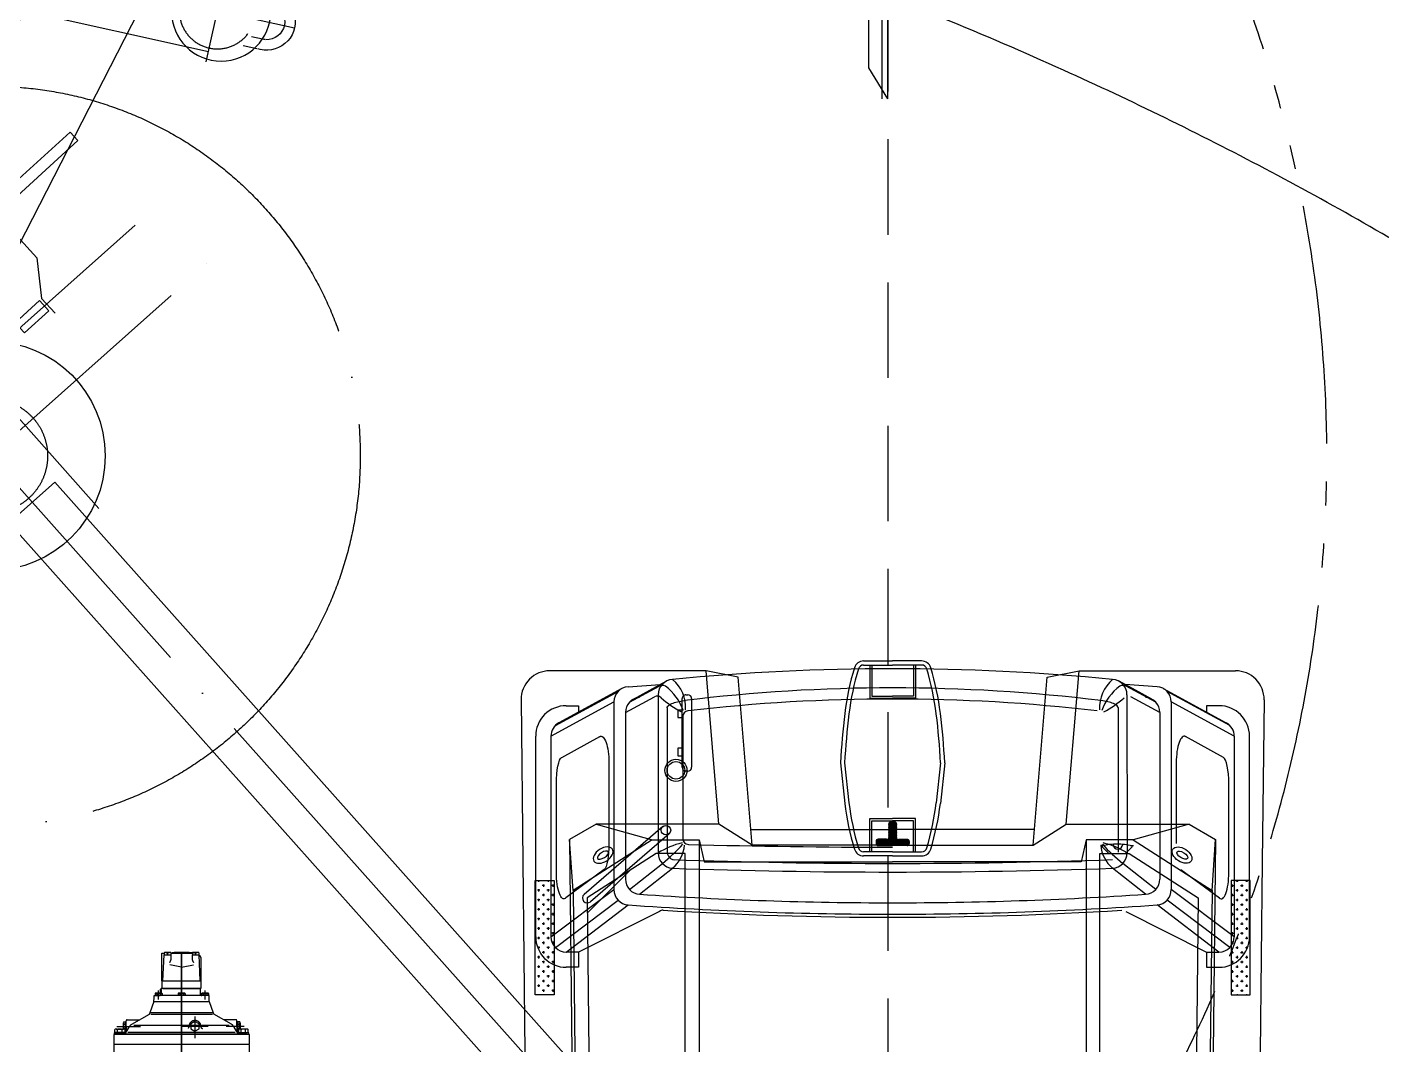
# Model space of a CAD drawing. Extents: x 1551 to 113148, y -1700 to 77018.
# Drawn here: x 36580 to 40129, y 45259 to 47925 of the extents above; entities that cross this region are included whole.
import ezdxf

# ---------------------------------------------------------------- set-up
doc = ezdxf.new("R2010")
doc.units = 0
doc.header["$LTSCALE"] = 500
doc.header["$MEASUREMENT"] = 0
for name, pattern in [('CENTER', [3, 2.5, -0.25, 0, -0.25]), ('CENTRUML2', [23, 15, -3, 2, -3]), ('DASHED', [0.75, 0.5, -0.25]), ('PHANTOM', [2.1, 1.25, -0.2, 0.125, -0.2, 0.125, -0.2])]:
    doc.linetypes.add(name, pattern=pattern)
doc.layers.get('0').update_dxf_attribs({"linetype": 'CONTINUOUS'})
for name, color, linetype in [('M1CO1', 1, 'CONTINUOUS'), ('S0CO1', 7, 'CONTINUOUS'), ('S0CO3', 7, 'CONTINUOUS'), ('S0DA1', 7, 'DASHED'), ('SAFECO1', 1, 'CONTINUOUS')]:
    doc.layers.add(name, color=color, linetype=linetype)
doc.styles.add('ROMANS', font='romans', dxfattribs={"height": 100})
doc.dimstyles.get("Standard").update_dxf_attribs({"dimtxt": 2, "dimasz": 2.5, "dimexe": 1, "dimexo": 1, "dimgap": 1, "dimtad": 1, "dimdsep": 46, "dimtxsty": 'ROMANS', "dimcen": 0, "dimclrd": 1, "dimclre": 1, "dimclrt": 2, "dimadec": 0, "dimazin": 0, "dimtfac": 1, "dimtmove": 2, "dimatfit": 3, "dimfxl": 1, "dimtvp": 100, "dimtolj": 1, "dimarcsym": 0})

# ---------------------------------------------------------------- blocks, each defined once
blk = doc.blocks.new('DOT')
at = {"layer": 'SAFECO1', "color": 0, "linetype": 'ByBlock'}
blk.add_line((-0.5, 0), (-1, 0), dxfattribs=at)
at = {"layer": 'SAFECO1', "color": 0, "linetype": 'ByBlock', "const_width": 0.5}
blk.add_lwpolyline([(-0.25, 0, 1), (0.25, 0, 1)], format="xyb", close=True, dxfattribs=at)
blk = doc.blocks.new('PULLER')
at = {"linetype": 'CENTER'}
for p, q in [((-231, -32), (513.2, 498.4)), ((265, 489.5), (423.5, 267.3)), ((-142, 199.2), (16.3, -22.9))]:
    blk.add_line(p, q, dxfattribs=at)
for p, q in [((400.7, 510.2), (370.6, 488.8)), ((408.1, 515.5), (402.6, 511.6)), ((-126.2, 177), (280.9, 467.3)), ((424.1, 493.1), (399.7, 475.7)), ((479.7, 416), (454.8, 398.3)), ((495.2, 393.3), (490.1, 389.7)), ((487, 387.6), (457.7, 367.6)), ((0, 0), (407.1, 290.3)), ((-213, 73), (-208.9, 76)), ((-207.1, 77.3), (-175.7, 99.7)), ((-197.1, 50.6), (-174.4, 66.8)), ((-142.3, -27), (-119.4, -10.7)), ((-119.1, -44.1), (-90.1, -22.6)), ((-125.9, -49.2), (-121.3, -45.8))]:
    blk.add_line(p, q)
for centre in [(352.6, 383.9), (-70.8, 82)]:
    blk.add_circle(centre, 130)
at = {"linetype": 'DASHED'}
for centre in [(344.5, 378.1), (-62.6, 87.8)]:
    blk.add_circle(centre, 100, dxfattribs=at)
for centre, radius, start, end in [((452.1, 454.7), 75.1, 305.0564, 125.9299), ((452.1, 454.7), 47.5, 314.0111, 115.7903), ((452.1, 454.7), 47.5, 118.0106, 126.1828), ((452.1, 454.7), 47.5, 303.0465, 311.8609), ((-169.9, 11.6), 75.1, 125.0564, 305.9299), ((-169.9, 11.6), 47.5, 135.8031, 297.0475), ((-169.9, 11.6), 47.5, 124.8035, 132.5428), ((-169.9, 11.6), 47.5, 299.111, 307.9398)]:
    blk.add_arc(centre, radius, start, end)
blk = doc.blocks.new('MOB-BÅT')
for p, q in [((-2252.5, 973.2), (-1828.3, 968.5)), ((-1828.3, 968.5), (-1328.3, 963)), ((-1631.8, 935), (-2156.8, 935)), ((-1479.3, 936.5), (-1779.3, 936.5)), ((-1779.3, 936.5), (-1779.3, 886.5)), ((-1779.3, 927.3), (-1775.2, 927.3)), ((-1778.4, 924.2), (-1778.4, 930.5)), ((-1756.5, 927.3), (-1750.2, 927.3)), ((-1753.4, 924.2), (-1753.4, 930.5)), ((-1731.5, 927.3), (-1725.2, 927.3)), ((-1728.4, 924.2), (-1728.4, 930.5)), ((-1706.5, 927.3), (-1700.2, 927.3)), ((-1703.4, 924.2), (-1703.4, 930.5)), ((-1681.5, 927.3), (-1675.2, 927.3)), ((-1678.4, 924.2), (-1678.4, 930.5)), ((-1656.5, 927.3), (-1650.2, 927.3)), ((-1653.4, 924.2), (-1653.4, 930.5)), ((-1631.5, 927.3), (-1625.2, 927.3)), ((-1628.4, 924.2), (-1628.4, 930.5)), ((-1606.5, 927.3), (-1600.2, 927.3)), ((-1603.4, 924.2), (-1603.4, 930.5)), ((-1581.5, 927.3), (-1575.2, 927.3)), ((-1578.4, 924.2), (-1578.4, 930.5)), ((-1556.5, 927.3), (-1550.2, 927.3)), ((-1553.4, 924.2), (-1553.4, 930.5)), ((-1531.5, 927.3), (-1525.2, 927.3)), ((-1528.4, 924.2), (-1528.4, 930.5)), ((-1506.5, 927.3), (-1500.2, 927.3)), ((-1503.4, 924.2), (-1503.4, 930.5)), ((-1481.5, 927.3), (-1479.3, 927.3)), ((-1479.3, 886.5), (-1479.3, 936.5)), ((-2328.3, 488.5), (-2328.3, 898.2)), ((-2156.8, 895), (-2246.7, 730)), ((-2156.8, 895), (-1631.8, 895)), ((-1779.3, 902.3), (-1775.2, 902.3)), ((-1778.4, 899.2), (-1778.4, 905.5)), ((-1769, 914.8), (-1762.7, 914.8)), ((-1769, 889.8), (-1762.7, 889.8)), ((-1765.9, 911.7), (-1765.9, 918)), ((-1765.9, 886.7), (-1765.9, 893)), ((-1756.5, 902.3), (-1750.2, 902.3)), ((-1631.8, 895), (-1755.1, 730)), ((-1753.4, 899.2), (-1753.4, 905.5)), ((-1744, 914.8), (-1737.7, 914.8)), ((-1744, 889.8), (-1737.7, 889.8)), ((-1740.9, 911.7), (-1740.9, 918)), ((-1740.9, 886.7), (-1740.9, 893)), ((-1731.5, 902.3), (-1725.2, 902.3)), ((-1728.4, 899.2), (-1728.4, 905.5)), ((-1719, 914.8), (-1712.7, 914.8)), ((-1719, 889.8), (-1712.7, 889.8)), ((-1715.9, 911.7), (-1715.9, 918)), ((-1715.9, 886.7), (-1715.9, 893)), ((-1706.5, 902.3), (-1700.2, 902.3)), ((-1703.4, 899.2), (-1703.4, 905.5)), ((-1694, 914.8), (-1687.7, 914.8)), ((-1694, 889.8), (-1687.7, 889.8)), ((-1690.9, 911.7), (-1690.9, 918)), ((-1690.9, 886.7), (-1690.9, 893)), ((-1681.5, 902.3), (-1675.2, 902.3)), ((-1678.4, 899.2), (-1678.4, 905.5)), ((-1669, 914.8), (-1662.7, 914.8)), ((-1669, 889.8), (-1662.7, 889.8)), ((-1665.9, 911.7), (-1665.9, 918)), ((-1665.9, 886.7), (-1665.9, 893)), ((-1656.5, 902.3), (-1650.2, 902.3)), ((-1653.4, 899.2), (-1653.4, 905.5)), ((-1644, 914.8), (-1637.7, 914.8)), ((-1644, 889.8), (-1637.7, 889.8)), ((-1640.9, 911.7), (-1640.9, 918)), ((-1640.9, 886.7), (-1640.9, 893)), ((-1631.5, 902.3), (-1625.2, 902.3)), ((-1628.4, 899.2), (-1628.4, 905.5)), ((-1619, 914.8), (-1612.7, 914.8)), ((-1619, 889.8), (-1612.7, 889.8)), ((-1615.9, 911.7), (-1615.9, 918)), ((-1615.9, 886.7), (-1615.9, 893)), ((-1606.5, 902.3), (-1600.2, 902.3)), ((-1603.4, 899.2), (-1603.4, 905.5)), ((-1594, 914.8), (-1587.7, 914.8)), ((-1594, 889.8), (-1587.7, 889.8)), ((-1590.9, 911.7), (-1590.9, 918)), ((-1590.9, 886.7), (-1590.9, 893)), ((-1581.5, 902.3), (-1575.2, 902.3)), ((-1578.4, 899.2), (-1578.4, 905.5)), ((-1569, 914.8), (-1562.7, 914.8)), ((-1569, 889.8), (-1562.7, 889.8)), ((-1565.9, 911.7), (-1565.9, 918)), ((-1565.9, 886.7), (-1565.9, 893)), ((-1556.5, 902.3), (-1550.2, 902.3)), ((-1553.4, 899.2), (-1553.4, 905.5)), ((-1544, 914.8), (-1537.7, 914.8)), ((-1544, 889.8), (-1537.7, 889.8)), ((-1540.9, 911.7), (-1540.9, 918)), ((-1540.9, 886.7), (-1540.9, 893)), ((-1531.5, 902.3), (-1525.2, 902.3)), ((-1528.4, 899.2), (-1528.4, 905.5)), ((-1519, 914.8), (-1512.7, 914.8)), ((-1519, 889.8), (-1512.7, 889.8)), ((-1515.9, 911.7), (-1515.9, 918)), ((-1515.9, 886.7), (-1515.9, 893)), ((-1506.5, 902.3), (-1500.2, 902.3)), ((-1503.4, 899.2), (-1503.4, 905.5)), ((-1494, 914.8), (-1487.7, 914.8)), ((-1494, 889.8), (-1487.7, 889.8)), ((-1490.9, 911.7), (-1490.9, 918)), ((-1490.9, 886.7), (-1490.9, 893)), ((-1481.5, 902.3), (-1479.3, 902.3)), ((-2281.8, 709.1), (-2192, 874.1)), ((-2185.1, 883.3), (-2274, 719.3)), ((-2236.8, 855), (-2236.8, 822.7)), ((-2101.5, 866.9), (-2156, 766.9)), ((-1799.6, 880.7), (-2032.6, 880.7)), ((-1807.9, 755.3), (-1733.3, 855.9)), ((-1779.3, 886.5), (-1479.3, 886.5)), ((-1603.5, 883.3), (-1727.8, 719.3)), ((-1591.8, 855), (-1715.2, 692.8)), ((-1591.8, 822.7), (-1591.8, 855)), ((-1551.8, 822.7), (-1551.8, 855)), ((-2236.8, 822.7), (-2220, 822.7)), ((-1926.2, 776.6), (-1886.2, 846.2)), ((-1886.2, 846.2), (-1329.2, 840)), ((-1753.3, 836.7), (-1886.2, 846.2)), ((-1885.7, 630), (-1753.3, 836.7)), ((-1753.3, 836.7), (-1329.3, 832)), ((-1698.1, 610.6), (-1591.8, 822.7)), ((-1591.8, 822.7), (-1551.8, 822.7)), ((-1849.7, 619.5), (-1733.7, 800.5)), ((-1849.7, 619.5), (-1733.7, 800.5)), ((-1733.7, 800.5), (-1329.5, 796)), ((-1926.2, 776.6), (-1885.7, 630)), ((-1926.2, 455), (-1926.2, 776.6)), ((-2246.7, 730), (-1755.1, 730)), ((-2087.5, 743), (-1875.7, 743)), ((-2253.9, 679.1), (-2300.7, 593.1)), ((-2286.6, 692.8), (-2292.2, 608.9)), ((-2246.1, 689.2), (-2288.3, 611.8)), ((-2218.8, 700), (-2260.2, 624)), ((-2218.8, 700), (-1782.9, 700)), ((-1755.6, 689.2), (-1823.7, 603.2)), ((-1743, 662.7), (-1811.2, 576.4)), ((-2265.6, 614), (-1851.2, 614.1)), ((-1885.7, 630), (-1885.7, 507)), ((-1870.5, 623.1), (-1870.5, 630.9)), ((-1850.4, 610.8), (-1866.9, 627.3)), ((-1849.7, 543), (-1849.7, 619.5)), ((-2232.4, 590.5), (-1853.6, 590.6)), ((-1870.5, 553.2), (-1870.5, 545.4)), ((-1850.4, 565.5), (-1866.9, 549)), ((-1327.9, 543), (-1849.7, 543)), ((-1885.7, 507), (-1328.3, 507)), ((-1885.7, 507), (-1828.3, 494)), ((-1926.2, 455), (-2328.3, 488.5)), ((-2311.5, 404.6), (-2328.3, 488.5)), ((-1828.3, 494), (-1828.3, 0)), ((-1871.8, 368), (-1926.2, 455)), ((-1871.8, 368), (-2311.5, 404.6)), ((-1912.5, 371.4), (-1912.5, 0)), ((-1871.8, 0), (-1871.8, 368)), ((-2087.6, 136.5), (-1980.9, 125.2)), ((-2087.1, 125.7), (-1982.2, 114.4)), ((-1982.2, 114.4), (-1982.2, 114.4)), ((-1980.9, 125.2), (-1980.9, 125.2)), ((-2354.1, 76), (-2354.1, 0)), ((-2343.3, 76), (-2343.3, 0)), ((-1854.3, 0), (-1854.3, 76)), ((-1843.4, 0), (-1843.4, 76)), ((-2343.3, 59.7), (-2256.4, 59.7)), ((-2343.3, 54.3), (-2261.8, 54.3)), ((-2261.8, 54.3), (-2261.8, 0)), ((-2256.4, 59.7), (-2256.4, 0)), ((-1854.3, 59.7), (-1941.2, 59.7)), ((-1941.2, 59.7), (-1941.2, 0)), ((-1854.3, 54.3), (-1935.7, 54.3)), ((-1935.7, 54.3), (-1935.7, 0)), ((-1886.9, 16.3), (-1886.9, 38)), ((-1886.9, 37.2), (-1870.6, 20.9)), ((-1886.8, 39.1), (-1870.6, 22.9)), ((-1886.3, 40.5), (-1870.6, 24.8)), ((-1885.5, 41.6), (-1870.6, 26.7)), ((-1884.5, 42.5), (-1870.6, 28.6)), ((-1883.2, 43.2), (-1870.6, 30.5)), ((-1881.5, 43.4), (-1870.6, 32.5)), ((-1881.4, 43.4), (-1876, 43.4)), ((-1879.6, 43.4), (-1870.6, 34.4)), ((-1877.7, 43.4), (-1870.6, 36.3)), ((-1875.8, 43.4), (-1870.6, 38.2)), ((-1872.9, 42.5), (-1871.5, 41.1)), ((-1870.6, 38), (-1870.6, 0)), ((-2354.1, -76), (-2354.1, 0)), ((-2343.3, -76), (-2343.3, 0)), ((-2261.8, -54.3), (-2261.8, 0)), ((-2256.4, -59.7), (-2256.4, 0)), ((-1941.2, -59.7), (-1941.2, 0)), ((-1935.7, 5.4), (-1930.3, 0)), ((-1935.7, 3.5), (-1932.2, 0)), ((-1935.7, 1.6), (-1934.1, 0)), ((-1935.7, -1.6), (-1934.1, 0)), ((-1935.7, -3.5), (-1932.2, 0)), ((-1935.7, -5.4), (-1930.3, 0)), ((-1935.7, -54.3), (-1935.7, 0)), ((-1934.7, 6.4), (-1928.3, 0)), ((-1934.7, -6.4), (-1928.3, 0)), ((-1933.8, 7.4), (-1926.4, 0)), ((-1933.8, -7.4), (-1926.4, 0)), ((-1932.8, 8.3), (-1924.5, 0)), ((-1932.8, -8.3), (-1924.5, 0)), ((-1931.9, 9.3), (-1922.6, 0)), ((-1931.9, -9.3), (-1922.6, 0)), ((-1930.9, 10.2), (-1920.7, 0)), ((-1930.9, -10.2), (-1920.7, 0)), ((-1929.6, 10.9), (-1918.7, 0)), ((-1929.6, -10.9), (-1918.7, 0)), ((-1927.7, 10.9), (-1916.8, 0)), ((-1927.7, -10.9), (-1916.8, 0)), ((-1925.8, 10.9), (-1914.9, 0)), ((-1925.8, -10.9), (-1914.9, 0)), ((-1923.8, 10.9), (-1913, 0)), ((-1923.8, -10.9), (-1913, 0)), ((-1921.9, 10.9), (-1911.1, 0)), ((-1921.9, -10.9), (-1911.1, 0)), ((-1920, 10.9), (-1909.1, 0)), ((-1920, -10.9), (-1909.1, 0)), ((-1918.1, 10.9), (-1907.2, 0)), ((-1918.1, -10.9), (-1907.2, 0)), ((-1916.2, 10.9), (-1905.3, 0)), ((-1916.2, -10.9), (-1905.3, 0)), ((-1914.2, 10.9), (-1903.4, 0)), ((-1914.2, -10.9), (-1903.4, 0)), ((-1912.5, -371.4), (-1912.5, 0)), ((-1912.3, 10.9), (-1901.5, 0)), ((-1912.3, -10.9), (-1901.5, 0)), ((-1910.4, 10.9), (-1899.5, 0)), ((-1910.4, -10.9), (-1899.5, 0)), ((-1908.5, 10.9), (-1897.6, 0)), ((-1908.5, -10.9), (-1897.6, 0)), ((-1906.6, 10.9), (-1895.7, 0)), ((-1906.6, -10.9), (-1895.7, 0)), ((-1904.6, 10.9), (-1893.8, 0)), ((-1904.6, -10.9), (-1893.8, 0)), ((-1902.7, 10.9), (-1891.9, 0)), ((-1902.7, -10.9), (-1891.9, 0)), ((-1900.8, 10.9), (-1889.9, 0)), ((-1900.8, -10.9), (-1889.9, 0)), ((-1898.9, 10.9), (-1888, 0)), ((-1898.9, -10.9), (-1888, 0)), ((-1897, 10.9), (-1886.1, 0)), ((-1897, -10.9), (-1886.1, 0)), ((-1895, 10.9), (-1884.2, 0)), ((-1895, -10.9), (-1884.2, 0)), ((-1893.1, 10.9), (-1882.3, 0)), ((-1893.1, -10.9), (-1882.3, 0)), ((-1891.3, 11), (-1880.3, 0)), ((-1891.3, -11), (-1880.3, 0)), ((-1889.9, 11.4), (-1878.4, 0)), ((-1889.9, -11.4), (-1878.4, 0)), ((-1888.7, 12.2), (-1876.5, 0)), ((-1888.7, -12.2), (-1876.5, 0)), ((-1887.8, 13.2), (-1874.6, 0)), ((-1887.8, -13.2), (-1874.6, 0)), ((-1887.2, 14.5), (-1872.7, 0)), ((-1887.2, -14.5), (-1872.7, 0)), ((-1886.9, 35.3), (-1870.6, 19)), ((-1886.9, 33.4), (-1870.6, 17.1)), ((-1886.9, 31.5), (-1870.6, 15.2)), ((-1886.9, 29.6), (-1870.6, 13.3)), ((-1886.9, 27.6), (-1870.6, 11.3)), ((-1886.9, 25.7), (-1870.6, 9.4)), ((-1886.9, 23.8), (-1870.6, 7.5)), ((-1886.9, 21.9), (-1870.6, 5.6)), ((-1886.9, 20), (-1870.6, 3.7)), ((-1886.9, 18), (-1870.6, 1.7)), ((-1886.9, 16.1), (-1870.7, 0)), ((-1886.9, -16.1), (-1870.7, 0)), ((-1871.8, 0), (-1871.8, -368)), ((-1870.6, -38), (-1870.6, 0)), ((-1854.3, 0), (-1854.3, -76)), ((-1843.4, 0), (-1843.4, -76)), ((-1828.3, -494), (-1828.3, 0)), ((-1886.9, -18), (-1870.6, -1.7)), ((-1886.9, -20), (-1870.6, -3.7)), ((-1886.9, -21.9), (-1870.6, -5.6)), ((-1886.9, -23.8), (-1870.6, -7.5)), ((-1886.9, -25.7), (-1870.6, -9.4)), ((-1886.9, -27.6), (-1870.6, -11.3)), ((-1886.9, -29.6), (-1870.6, -13.3)), ((-1886.9, -31.5), (-1870.6, -15.2)), ((-1886.9, -16.3), (-1886.9, -38)), ((-1886.9, -33.4), (-1870.6, -17.1)), ((-1886.9, -35.3), (-1870.6, -19)), ((-1886.9, -37.2), (-1870.6, -20.9)), ((-1886.8, -39.1), (-1870.6, -22.9)), ((-1886.3, -40.5), (-1870.6, -24.8)), ((-1885.5, -41.6), (-1870.6, -26.7)), ((-1884.5, -42.5), (-1870.6, -28.6)), ((-1883.2, -43.2), (-1870.6, -30.5)), ((-1881.5, -43.4), (-1870.6, -32.5)), ((-1879.6, -43.4), (-1870.6, -34.4)), ((-2343.3, -54.3), (-2261.8, -54.3)), ((-2343.3, -59.7), (-2256.4, -59.7)), ((-1854.3, -59.7), (-1941.2, -59.7)), ((-1854.3, -54.3), (-1935.7, -54.3)), ((-1881.4, -43.4), (-1876, -43.4)), ((-1877.7, -43.4), (-1870.6, -36.3)), ((-1875.8, -43.4), (-1870.6, -38.2)), ((-1872.9, -42.5), (-1871.5, -41.1)), ((-2087.6, -136.5), (-1980.9, -125.2)), ((-2087.1, -125.7), (-1982.2, -114.4)), ((-1982.2, -114.4), (-1982.2, -114.4)), ((-1980.9, -125.2), (-1980.9, -125.2)), ((-1871.8, -368), (-2311.5, -404.6)), ((-1871.8, -368), (-1926.2, -455)), ((-2311.5, -404.6), (-2328.3, -488.5)), ((-1926.2, -455), (-2328.3, -488.5)), ((-1926.2, -455), (-1926.2, -776.6)), ((-2328.3, -488.5), (-2328.3, -898.2)), ((-1885.7, -507), (-1828.3, -494)), ((-2255.5, -526.4), (-2075.5, -526.4)), ((-1885.7, -507), (-1328.3, -507)), ((-1885.7, -630), (-1885.7, -507)), ((-2265.5, -541.4), (-2265.5, -536.4)), ((-2075.5, -551.4), (-2255.5, -551.4)), ((-2225.5, -551.4), (-2225.5, -562.2)), ((-2225.5, -562.2), (-2205.5, -562.2)), ((-2208.6, -549.5), (-1888.5, -549.5)), ((-2205.5, -562.2), (-2205.5, -551.4)), ((-2125.5, -551.4), (-2125.5, -562.2)), ((-2125.5, -562.2), (-2105.5, -562.2)), ((-2105.5, -562.2), (-2105.5, -551.4)), ((-2065.5, -536.4), (-2065.5, -541.4)), ((-1327.9, -543), (-1849.7, -543)), ((-1849.7, -543), (-1849.7, -619.5)), ((-2253.9, -679.1), (-2300.7, -593.1)), ((-2232.4, -590.5), (-1853.6, -590.6)), ((-1920.3, -602), (-1742.6, -808.1)), ((-1901.4, -585.6), (-1723.6, -791.7)), ((-1755.6, -689.2), (-1823.7, -603.2)), ((-1743, -662.7), (-1811.2, -576.4)), ((-2286.6, -692.8), (-2292.2, -608.9)), ((-2246.1, -689.2), (-2288.3, -611.8)), ((-2265.6, -614), (-1851.2, -614.1)), ((-2218.8, -700), (-2260.2, -624)), ((-1926.2, -776.6), (-1885.7, -630)), ((-1885.7, -630), (-1753.3, -836.7)), ((-1849.7, -619.5), (-1733.7, -800.5)), ((-1698.1, -610.6), (-1591.8, -822.7)), ((-2281.8, -709.1), (-2192, -874.1)), ((-2218.8, -700), (-1782.9, -700)), ((-1693.9, -800), (-1805.5, -688.5)), ((-1591.8, -855), (-1715.2, -692.8)), ((-2185.1, -883.3), (-2274, -719.3)), ((-2246.7, -730), (-1755.1, -730)), ((-2156.8, -895), (-2246.7, -730)), ((-2087.5, -743), (-1875.7, -743)), ((-1631.8, -895), (-1755.1, -730)), ((-1603.5, -883.3), (-1727.8, -719.3)), ((-2101.5, -866.9), (-2156, -766.9)), ((-1926.2, -776.6), (-1886.2, -846.2)), ((-1807.9, -755.3), (-1733.3, -855.9)), ((-1733.7, -800.5), (-1329.5, -796)), ((-2236.8, -855), (-2236.8, -822.7)), ((-2236.8, -822.7), (-2220, -822.7)), ((-1753.3, -836.7), (-1886.2, -846.2)), ((-1886.2, -846.2), (-1329.2, -840)), ((-1753.3, -836.7), (-1329.3, -832)), ((-1591.8, -822.7), (-1551.8, -822.7)), ((-1591.8, -822.7), (-1591.8, -855)), ((-1551.8, -822.7), (-1551.8, -855)), ((-1799.6, -880.7), (-2032.6, -880.7)), ((-1779.3, -936.5), (-1779.3, -886.5)), ((-1779.3, -886.5), (-1479.3, -886.5)), ((-1765.9, -886.7), (-1765.9, -893)), ((-1740.9, -886.7), (-1740.9, -893)), ((-1715.9, -886.7), (-1715.9, -893)), ((-1690.9, -886.7), (-1690.9, -893)), ((-1665.9, -886.7), (-1665.9, -893)), ((-1640.9, -886.7), (-1640.9, -893)), ((-1615.9, -886.7), (-1615.9, -893)), ((-1590.9, -886.7), (-1590.9, -893)), ((-1565.9, -886.7), (-1565.9, -893)), ((-1540.9, -886.7), (-1540.9, -893)), ((-1515.9, -886.7), (-1515.9, -893)), ((-1490.9, -886.7), (-1490.9, -893)), ((-1479.3, -886.5), (-1479.3, -936.5)), ((-2156.8, -895), (-1631.8, -895)), ((-1779.3, -902.3), (-1775.2, -902.3)), ((-1778.4, -899.2), (-1778.4, -905.5)), ((-1769, -889.8), (-1762.7, -889.8)), ((-1769, -914.8), (-1762.7, -914.8)), ((-1765.9, -911.7), (-1765.9, -918)), ((-1756.5, -902.3), (-1750.2, -902.3)), ((-1753.4, -899.2), (-1753.4, -905.5)), ((-1744, -889.8), (-1737.7, -889.8)), ((-1744, -914.8), (-1737.7, -914.8)), ((-1740.9, -911.7), (-1740.9, -918)), ((-1731.5, -902.3), (-1725.2, -902.3)), ((-1728.4, -899.2), (-1728.4, -905.5)), ((-1719, -889.8), (-1712.7, -889.8)), ((-1719, -914.8), (-1712.7, -914.8)), ((-1715.9, -911.7), (-1715.9, -918)), ((-1706.5, -902.3), (-1700.2, -902.3)), ((-1703.4, -899.2), (-1703.4, -905.5)), ((-1694, -889.8), (-1687.7, -889.8)), ((-1694, -914.8), (-1687.7, -914.8)), ((-1690.9, -911.7), (-1690.9, -918)), ((-1681.5, -902.3), (-1675.2, -902.3)), ((-1678.4, -899.2), (-1678.4, -905.5)), ((-1669, -889.8), (-1662.7, -889.8)), ((-1669, -914.8), (-1662.7, -914.8)), ((-1665.9, -911.7), (-1665.9, -918)), ((-1656.5, -902.3), (-1650.2, -902.3)), ((-1653.4, -899.2), (-1653.4, -905.5)), ((-1644, -889.8), (-1637.7, -889.8)), ((-1644, -914.8), (-1637.7, -914.8)), ((-1640.9, -911.7), (-1640.9, -918)), ((-1631.5, -902.3), (-1625.2, -902.3)), ((-1628.4, -899.2), (-1628.4, -905.5)), ((-1619, -889.8), (-1612.7, -889.8)), ((-1619, -914.8), (-1612.7, -914.8)), ((-1615.9, -911.7), (-1615.9, -918)), ((-1606.5, -902.3), (-1600.2, -902.3)), ((-1603.4, -899.2), (-1603.4, -905.5)), ((-1594, -889.8), (-1587.7, -889.8)), ((-1594, -914.8), (-1587.7, -914.8)), ((-1590.9, -911.7), (-1590.9, -918)), ((-1581.5, -902.3), (-1575.2, -902.3)), ((-1578.4, -899.2), (-1578.4, -905.5)), ((-1569, -889.8), (-1562.7, -889.8)), ((-1569, -914.8), (-1562.7, -914.8)), ((-1565.9, -911.7), (-1565.9, -918)), ((-1556.5, -902.3), (-1550.2, -902.3)), ((-1553.4, -899.2), (-1553.4, -905.5)), ((-1544, -889.8), (-1537.7, -889.8)), ((-1544, -914.8), (-1537.7, -914.8)), ((-1540.9, -911.7), (-1540.9, -918)), ((-1531.5, -902.3), (-1525.2, -902.3)), ((-1528.4, -899.2), (-1528.4, -905.5)), ((-1519, -889.8), (-1512.7, -889.8)), ((-1519, -914.8), (-1512.7, -914.8)), ((-1515.9, -911.7), (-1515.9, -918)), ((-1506.5, -902.3), (-1500.2, -902.3)), ((-1503.4, -899.2), (-1503.4, -905.5)), ((-1494, -889.8), (-1487.7, -889.8)), ((-1494, -914.8), (-1487.7, -914.8)), ((-1490.9, -911.7), (-1490.9, -918)), ((-1481.5, -902.3), (-1479.3, -902.3)), ((-1631.8, -935), (-2156.8, -935)), ((-1779.3, -927.3), (-1775.2, -927.3)), ((-1479.3, -936.5), (-1779.3, -936.5)), ((-1778.4, -924.2), (-1778.4, -930.5)), ((-1756.5, -927.3), (-1750.2, -927.3)), ((-1753.4, -924.2), (-1753.4, -930.5)), ((-1731.5, -927.3), (-1725.2, -927.3)), ((-1728.4, -924.2), (-1728.4, -930.5)), ((-1706.5, -927.3), (-1700.2, -927.3)), ((-1703.4, -924.2), (-1703.4, -930.5)), ((-1681.5, -927.3), (-1675.2, -927.3)), ((-1678.4, -924.2), (-1678.4, -930.5)), ((-1656.5, -927.3), (-1650.2, -927.3)), ((-1653.4, -924.2), (-1653.4, -930.5)), ((-1631.5, -927.3), (-1625.2, -927.3)), ((-1628.4, -924.2), (-1628.4, -930.5)), ((-1606.5, -927.3), (-1600.2, -927.3)), ((-1603.4, -924.2), (-1603.4, -930.5)), ((-1581.5, -927.3), (-1575.2, -927.3)), ((-1578.4, -924.2), (-1578.4, -930.5)), ((-1556.5, -927.3), (-1550.2, -927.3)), ((-1553.4, -924.2), (-1553.4, -930.5)), ((-1531.5, -927.3), (-1525.2, -927.3)), ((-1528.4, -924.2), (-1528.4, -930.5)), ((-1506.5, -927.3), (-1500.2, -927.3)), ((-1503.4, -924.2), (-1503.4, -930.5)), ((-1481.5, -927.3), (-1479.3, -927.3)), ((-2252.5, -973.2), (-1828.3, -968.5)), ((-1828.3, -968.5), (-1328.3, -963))]:
    blk.add_line(p, q)
for centre, radius in [((-2067.5, -567.6), 29), ((-2067.5, -567.6), 23), ((-1910.9, -593.8), 12.5)]:
    blk.add_circle(centre, radius)
for centre, radius, start, end in [((-2253.3, 898.2), 75, 89.3739, 180), ((-2156.8, 855), 80, 90, 180), ((-1631.8, 855), 80, 0, 90), ((-2156.8, 855), 40, 90, 151.4291), ((-1631.8, 855), 40, 0, 90), ((-2246.7, 690), 40, 90, 175.965), ((-1755.1, 690), 40, 4.035, 90), ((-2218.8, 660), 40, 90, 176.1407), ((-1782.9, 660), 40, 3.8593, 90), ((-11536.8, 0), 9846, 0.00001, 4.03497), ((-11566.7, 0), 9846, 0.00001, 3.85927), ((-2265.6, 574), 40, 90, 176.6437), ((-2268.9, 603.4), 21.1, 156.4866, 203.4702), ((-2461.7, 423.5), 273.9, 28.2381, 41.8923), ((-1666.3, 498.5), 218, 147.9774, 165.9025), ((-1851.2, 574.1), 40, 3.3563, 90), ((3584.7, 0), 5918.3, 174.4114, 179.99999), ((-2232.1, 638), 95.9, 220.0011, 273.5551), ((-2177.9, 678.5), 138.4, 217.1293, 250.5623), ((-2225.4, 928.5), 516.9, 312.8452, 320.9993), ((-1873.8, 590.2), 12.5, 269.4673, 89.4673), ((-1878.4, 632.5), 87.5, 274.3441, 320.1464), ((-18340.6, 0), 16516.9, 0, 1.99999), ((-18318.1, 0), 16516.9, 0, 1.99999), ((-11529.7, 0), 9846.9, 0.00001, 3.49735), ((2194.3, 0), 4477.8, 172.9962, 180), ((2410.5, 0), 4664.8, 173.3992, 180), ((-2126.7, -598.3), 729.1, 97.0861, 106.7052), ((-2126.7, -598.3), 718.2, 97.0861, 106.7052), ((-1995.4, -1654.6), 1793.5, 92.9476, 97.0861), ((-1995.4, -1654.6), 1782.6, 92.9476, 97.0861), ((-2070.8, -598.3), 718.2, 73.2948, 82.9139), ((-2070.8, -598.3), 729.1, 73.2948, 82.9139), ((-2329.1, 76), 25, 106.7052, 180), ((-2329.1, 76), 14.2, 106.7052, 180), ((-1868.4, 76), 14.2, 0, 73.2948), ((-1868.4, 76), 25, 0, 73.2948), ((-1881.4, 38), 5.43, 90, 180), ((-1876, 38), 5.43, 0, 90), ((2194.3, 0), 4477.8, 180, 187.0038), ((2410.5, 0), 4664.8, 180, 186.6008), ((-18340.6, 0), 16516.9, 358.00001, 360), ((-18318.1, 0), 16516.9, 358.00001, 360), ((-11566.7, 0), 9846, 356.14073, 359.99999), ((-11536.8, 0), 9846, 355.96503, 359.99999), ((-11529.7, 0), 9846.9, 356.50265, 359.99999), ((3584.7, 0), 5918.3, 180.00001, 185.5886), ((-21560.4, 0), 19694.1, 358.44359, 360), ((-1881.4, -38), 5.43, 180, 270), ((-1876, -38), 5.43, 270, 0), ((-2329.1, -76), 25, 180, 253.2948), ((-2329.1, -76), 14.2, 180, 253.2948), ((-2126.7, 598.3), 729.1, 253.2948, 262.9139), ((-2126.7, 598.3), 718.2, 253.2948, 262.9139), ((-2070.8, 598.3), 718.2, 277.0861, 286.7052), ((-2070.8, 598.3), 729.1, 277.0861, 286.7052), ((-1868.4, -76), 14.2, 286.7052, 0), ((-1868.4, -76), 25, 286.7052, 0), ((-1995.4, 1654.6), 1793.5, 262.9139, 267.0524), ((-1995.4, 1654.6), 1782.6, 262.9139, 267.0524), ((-2255.5, -536.4), 10, 90, 180), ((-2075.5, -536.4), 10, 0, 90), ((-2232.1, -638), 95.9, 86.4449, 139.9989), ((-2177.9, -678.5), 138.4, 109.4377, 142.8707), ((-2255.5, -541.4), 10, 180, 270), ((-2461.7, -423.5), 273.9, 318.1077, 331.7619), ((-2208.6, -534.5), 15, 186.6008, 270), ((-2075.5, -541.4), 10, 270, 0), ((-1888.5, -534.5), 15, 270, 358.4436), ((-1666.3, -498.5), 218, 194.0975, 212.0226), ((-2225.4, -928.5), 516.9, 39.0007, 47.1548), ((-1878.4, -632.5), 87.5, 39.8536, 85.6559), ((-2265.6, -574), 40, 183.3563, 270), ((-2268.9, -603.4), 21.1, 156.5298, 203.5134), ((-1853.6, -570.6), 20, 269.9959, 0), ((-1851.2, -574.1), 40, 270, 356.6437), ((-1686.2, -601.6), 15, 176.642, 217.2638), ((-2247, -616.8), 15, 136.1284, 208.5709), ((-2218.8, -660), 40, 183.8593, 270), ((-1782.9, -660), 40, 270, 356.1407), ((-2246.7, -690), 40, 184.035, 270), ((-1755.1, -690), 40, 270, 355.965), ((-1733.1, -799.9), 12.5, 220.7741, 40.7741), ((-2156.8, -855), 80, 180, 270), ((-2156.8, -855), 40, 208.5709, 270), ((-1631.8, -855), 80, 270, 0), ((-1631.8, -855), 40, 270, 0), ((-2253.3, -898.2), 75, 180, 270.6261)]:
    blk.add_arc(centre, radius, start, end)
for centre, major_axis, ratio, start_param, end_param in [((-2032.6, 865.1), (-69.3, 0), 0.225878, 4.712389, 6.166098), ((-1799.6, 861), (68.7, 0), 0.2867, 6.020164, 7.853982), ((-2087.5, 763.9), (-69.3, 0), 0.301228, 6.104463, 7.853982), ((-1743.3, 593.1), (-92.4, 92.4), 1, 0.525893, 0.823231), ((-1868.1, 626.2), (1.13, 1.13), 1, 0, 2.096689), ((-2235.9, 545.9), (4.7, 44.7), 0.314307, 6.25923, 7.883727), ((-1743.3, 583.2), (-92.4, 92.4), 1, 0.747565, 1.044903), ((-1868.1, 550.1), (1.13, 1.13), 1, 2.6157, 4.712389)]:
    blk.add_ellipse(centre, major_axis=major_axis, ratio=ratio, start_param=start_param, end_param=end_param)
for centre, major_axis, ratio in [((-1845.5, 758.2), (15.6, 24.1), 0.610855), ((-1845.5, 758.9), (-8.8, -13.9), 0.452043)]:
    blk.add_ellipse(centre, major_axis=major_axis, ratio=ratio)
at = {"extrusion": (0, 0, -1)}
for centre, major_axis, ratio, start_param, end_param in [((-2235.9, -545.9), (4.7, -44.7), 0.314307, 6.25923, 7.883727), ((-2087.5, -763.9), (-69.3, 0), 0.301228, 6.104463, 7.853982), ((-1875.7, -757.7), (68.7, 0), 0.214043, 4.712389, 6.132665), ((-2032.6, -865.1), (-69.3, 0), 0.225878, 4.712389, 6.166098), ((-1799.6, -861), (68.7, 0), 0.2867, 6.020164, 7.853982)]:
    blk.add_ellipse(centre, major_axis=major_axis, ratio=ratio, start_param=start_param, end_param=end_param, dxfattribs=at)
for centre, major_axis, ratio in [((-1845.5, -758.2), (15.6, -24.1), 0.610855), ((-1845.5, -758.9), (-8.8, 13.9), 0.452043)]:
    blk.add_ellipse(centre, major_axis=major_axis, ratio=ratio, dxfattribs=at)
blk = doc.blocks.new('frtnyyttt')
at = {"linetype": 'CENTRUML2'}
for p, q in [((-3976.9, 1286.7), (-3976.9, 1358.9)), ((-3976.9, 1358.9), (-3970.2, 1358.9)), ((-3973.7, 1286.7), (-3970.7, 1354.2)), ((-3970.7, 1354.2), (-3952.7, 1354.2)), ((-3970.2, 1359.9), (-3970.2, 1354.2)), ((-3965.9, 1360.6), (-3957.4, 1360.6)), ((-3961.7, 1354.2), (-3961.7, 1360.6)), ((-3961.7, 1359.9), (-3961.7, 1354.2)), ((-3953.2, 1359.9), (-3953.2, 1354.2)), ((-3953.2, 1358.9), (-3896.6, 1358.9)), ((-3952.7, 1354.2), (-3952.7, 1344.2)), ((-3949.9, 1360.9), (-3892.9, 1360.9)), ((-3949.9, 1360.9), (-3949.9, 1360.9)), ((-3944.5, 1361.2), (-3904.7, 1361.2)), ((-3924.9, 1361.2), (-3924.9, 1191.9)), ((-3897.1, 1354.2), (-3879.1, 1354.2)), ((-3897.1, 1354.2), (-3897.1, 1344.2)), ((-3896.6, 1359.9), (-3896.6, 1354.2)), ((-3892.9, 1360.9), (-3892.9, 1360.6)), ((-3892.4, 1360.6), (-3883.9, 1360.6)), ((-3888.1, 1354.2), (-3888.1, 1360.6)), ((-3888.1, 1359.9), (-3888.1, 1354.2)), ((-3879.6, 1359.9), (-3879.6, 1354.2)), ((-3876.1, 1286.7), (-3879.1, 1354.2)), ((-3924.9, 1322.2), (-3956, 1328.7)), ((-3924.9, 1322.2), (-3893.8, 1328.7)), ((-3873.9, 1286.7), (-3873.9, 1345.6)), ((-3976.9, 1286.7), (-3873.9, 1286.7)), ((-3975.9, 1286.4), (-3873.9, 1286.4)), ((-3975.9, 1267.6), (-3975.9, 1286.4)), ((-3968.9, 1286.4), (-3968.9, 1286.7)), ((-3968.9, 1286.4), (-3880.9, 1286.4)), ((-3880.9, 1286.4), (-3880.9, 1286.7)), ((-3873.9, 1267.6), (-3873.9, 1286.4)), ((-3997, 1242), (-3996.8, 1248)), ((-3996.8, 1248), (-3980.9, 1248)), ((-3994.3, 1253.7), (-3993.1, 1254.4)), ((-3994.3, 1253.7), (-3994.3, 1248.6)), ((-3992.4, 1248.6), (-3994.3, 1248.6)), ((-3993.1, 1254.4), (-3977.1, 1254.4)), ((-3992.4, 1248.6), (-3992.4, 1248)), ((-3977.7, 1248.6), (-3992.4, 1248.6)), ((-3977.7, 1248), (-3992.4, 1248)), ((-3989.7, 1253.7), (-3989.7, 1248.6)), ((-3985.1, 1237.3), (-3985.1, 1261.4)), ((-3980.3, 1264.5), (-3980.9, 1263.6)), ((-3980.9, 1263.6), (-3980.9, 1254.4)), ((-3980.4, 1253.7), (-3980.4, 1248.6)), ((-3979, 1264.5), (-3980.3, 1264.5)), ((-3979.4, 1255), (-3979.9, 1255)), ((-3979, 1264.5), (-3978.4, 1263.6)), ((-3978.5, 1263.8), (-3978.4, 1266)), ((-3973.9, 1266.6), (-3978.4, 1266.6)), ((-3978.4, 1266), (-3978.4, 1266.6)), ((-3978.4, 1263.6), (-3978.4, 1254.4)), ((-3852.9, 1248), (-3978.4, 1248)), ((-3975.8, 1248.6), (-3977.7, 1248.6)), ((-3977.7, 1248.6), (-3977.7, 1248)), ((-3975.8, 1253.7), (-3977.1, 1254.4)), ((-3975.9, 1267.6), (-3873.9, 1267.6)), ((-3975.8, 1253.7), (-3975.8, 1248.6)), ((-3973.9, 1266.6), (-3875.5, 1266.6)), ((-3971.4, 1266.6), (-3971.4, 1267.6)), ((-3971.4, 1267.1), (-3878.4, 1267.1)), ((-3934.1, 1253.7), (-3932.9, 1254.4)), ((-3934.1, 1253.7), (-3934.1, 1248.6)), ((-3932.2, 1248.6), (-3934.1, 1248.6)), ((-3932.9, 1254.4), (-3916.9, 1254.4)), ((-3932.2, 1248.6), (-3932.2, 1248)), ((-3917.6, 1248.6), (-3932.2, 1248.6)), ((-3917.6, 1248), (-3932.2, 1248)), ((-3929.5, 1253.7), (-3929.5, 1248.6)), ((-3924.9, 1237.3), (-3924.9, 1261.4)), ((-3920.3, 1253.7), (-3920.3, 1248.6)), ((-3915.6, 1248.6), (-3917.6, 1248.6)), ((-3917.6, 1248.6), (-3917.6, 1248)), ((-3915.6, 1253.7), (-3916.9, 1254.4)), ((-3915.6, 1253.7), (-3915.6, 1248.6)), ((-3878.4, 1266.6), (-3878.4, 1267.6)), ((-3875, 1250.9), (-3875.5, 1266.6)), ((-3872.6, 1253.7), (-3871.4, 1254.4)), ((-3872.6, 1253.7), (-3872.6, 1248.6)), ((-3870.7, 1248.6), (-3872.6, 1248.6)), ((-3871.4, 1254.4), (-3855.4, 1254.4)), ((-3870.7, 1248.6), (-3870.7, 1248)), ((-3856.1, 1248.6), (-3870.7, 1248.6)), ((-3856.1, 1248), (-3870.7, 1248)), ((-3868, 1253.7), (-3868, 1248.6)), ((-3863.4, 1237.3), (-3863.4, 1261.4)), ((-3858.8, 1253.7), (-3858.8, 1248.6)), ((-3854.2, 1248.6), (-3856.1, 1248.6)), ((-3856.1, 1248.6), (-3856.1, 1248)), ((-3854.2, 1253.7), (-3855.4, 1254.4)), ((-3854.2, 1253.7), (-3854.2, 1248.6)), ((-3852.4, 1232), (-3852.9, 1248)), ((-3997.4, 1232), (-4007.9, 1203)), ((-3997.4, 1232), (-3997, 1242)), ((-3997.4, 1232), (-3974.9, 1232)), ((-3974.9, 1232), (-3852.4, 1232)), ((-3925.1, 1136.2), (-3924.8, 1223)), ((-3852.4, 1232), (-3841.9, 1203)), ((-4076.9, 1160), (-4076.9, 1176.4)), ((-4075.7, 1179.5), (-4071.4, 1179.5)), ((-4075.7, 1173.3), (-4071.4, 1173.3)), ((-4071.4, 1154.5), (-4071.4, 1179.5)), ((-4071.4, 1178), (-4069.9, 1178)), ((-4069.9, 1167), (-4069.9, 1182)), ((-4067.4, 1184.5), (-4034.7, 1184.5)), ((-4055.2, 1172.7), (-4009.1, 1199.3)), ((-3841.9, 1203), (-4007.9, 1203)), ((-4007.9, 1203), (-4007.9, 1201.5)), ((-4005.6, 1198.8), (-3844.2, 1198.8)), ((-3889.9, 1179.8), (-3900.9, 1173.4)), ((-3900.9, 1173.4), (-3900.9, 1160.7)), ((-3889.9, 1192.9), (-3889.9, 1136.6)), ((-3878.8, 1173.4), (-3889.9, 1179.8)), ((-3878.8, 1160.7), (-3878.8, 1173.4)), ((-3841.9, 1203), (-3841.9, 1201.5)), ((-3794.5, 1172.7), (-3840.6, 1199.3)), ((-3782.4, 1184.5), (-3815, 1184.5)), ((-3779.9, 1167), (-3779.9, 1182)), ((-3778.9, 1179.5), (-3779.9, 1179.5)), ((-3778.9, 1154.6), (-3778.9, 1179.5)), ((-3777.4, 1178.1), (-3778.9, 1178.1)), ((-3777.4, 1179.6), (-3777.4, 1154.6)), ((-3777.4, 1179.6), (-3773, 1179.6)), ((-3777.4, 1173.3), (-3773, 1173.3)), ((-3771.9, 1176.4), (-3771.9, 1160)), ((-4100.9, 1147), (-4102.5, 1145.7)), ((-4102.5, 1145.7), (-4102.5, 1120.8)), ((-4100.9, 1147), (-4100.9, 1150)), ((-4100.9, 1150), (-4072.9, 1150)), ((-4100.9, 1147), (-3784.1, 1147)), ((-4072.9, 1147), (-4100.9, 1147)), ((-4099.7, 1151), (-4099.7, 1159.1)), ((-4092.8, 1151), (-4099.7, 1151)), ((-4097, 1150), (-4097, 1151)), ((-4076.8, 1150), (-4097, 1150)), ((-4096.3, 1160), (-4077.5, 1160)), ((-4094.8, 1167), (-4032.2, 1167)), ((-4092.8, 1151), (-4092.8, 1159.1)), ((-4081, 1151), (-4092.8, 1151)), ((-4081, 1151), (-4081, 1159.1)), ((-4074, 1151), (-4081, 1151)), ((-4076.8, 1151), (-4076.8, 1150)), ((-4071.4, 1160.8), (-4075.7, 1160.8)), ((-4074.9, 1150), (-4074.9, 1147)), ((-4073.1, 1150), (-4074.9, 1150)), ((-3774.9, 1147), (-4074.9, 1147)), ((-4074, 1159.1), (-4074, 1151)), ((-4071.4, 1154.5), (-4074, 1154.5)), ((-4072.9, 1150), (-4072.9, 1147)), ((-4071.4, 1156), (-4069.9, 1156)), ((-4070.5, 1151.6), (-4062.6, 1165.4)), ((-4069.9, 1167), (-4069.9, 1153.4)), ((-3784.6, 1151.2), (-4065.5, 1151.2)), ((-4050.1, 1170.2), (-3800.1, 1170.2)), ((-3855.7, 1167), (-3924.9, 1167)), ((-3900.9, 1160.7), (-3889.9, 1154.3)), ((-3889.9, 1154.3), (-3878.8, 1160.7)), ((-3761.1, 1167), (-3808.3, 1167)), ((-3779.2, 1151.6), (-3787.2, 1165.4)), ((-3784.1, 1147), (-3749.1, 1147)), ((-3779.9, 1167), (-3779.9, 1153.3)), ((-3778.9, 1154.6), (-3779.9, 1154.6)), ((-3777.4, 1156.1), (-3778.9, 1156.1)), ((-3773, 1160.8), (-3777.4, 1160.8)), ((-3776, 1154.6), (-3777.4, 1154.6)), ((-3777.1, 1150), (-3777.1, 1147)), ((-3749.1, 1150), (-3777.1, 1150)), ((-3777.1, 1147), (-3749.1, 1147)), ((-3776.6, 1150), (-3774.9, 1150)), ((-3776, 1159.1), (-3776, 1151)), ((-3776, 1151), (-3769, 1151)), ((-3774.9, 1150), (-3774.9, 1147)), ((-3773.2, 1151), (-3773.2, 1150)), ((-3773.2, 1150), (-3753, 1150)), ((-3753.7, 1160), (-3772.5, 1160)), ((-3769, 1151), (-3769, 1159.1)), ((-3769, 1151), (-3757.2, 1151)), ((-3757.2, 1151), (-3757.2, 1159.1)), ((-3757.2, 1151), (-3750.3, 1151)), ((-3753, 1150), (-3753, 1151)), ((-3750.3, 1151), (-3750.3, 1159.1)), ((-3749.1, 1147), (-3749.1, 1150)), ((-3749.1, 1147), (-3747.5, 1145.7)), ((-3747.5, 1145.7), (-3747.5, 1120.8)), ((-4102.5, 1120.8), (-4101.6, 1119.6)), ((-4101.6, 1119.6), (-4102.5, 1118.7)), ((-4101.6, 1119.6), (-4102.5, 1118.7)), ((-4102.5, 1118.7), (-4102.5, 1097.4)), ((-3748.4, 1119.6), (-4101.6, 1119.6)), ((-3747.5, 1120.8), (-3748.4, 1119.6)), ((-3748.4, 1119.6), (-3747.5, 1118.7)), ((-3747.5, 1118.7), (-3747.5, 1097.4))]:
    blk.add_line(p, q, dxfattribs=at)
at = {"linetype": 'CENTER'}
for p, q in [((-3925, 988), (-3925, 1356.2)), ((-3925, 1243.4), (-3925, 964.2))]:
    blk.add_line(p, q, dxfattribs=at)
at = {"linetype": 'CENTRUML2'}
for centre, radius, start, end in [((-3970, 1359.9), 0.198, 111.6845, 180), ((-3968, 1355.1), 5.41, 99.353, 111.6845), ((-3966.8, 1347.4), 13.2, 93.9029, 99.353), ((-3965.9, 1334.9), 25.8, 90, 93.9029), ((-3965.9, 1334.9), 25.8, 86.0971, 90), ((-3965, 1347.4), 13.2, 80.647, 86.0971), ((-3963.8, 1355.1), 5.41, 68.3155, 80.647), ((-3961.8, 1359.9), 0.198, 0, 68.3155), ((-3961.5, 1359.9), 0.198, 111.6845, 180), ((-3959.5, 1355.1), 5.41, 99.353, 111.6845), ((-3958.3, 1347.4), 13.2, 93.9029, 99.353), ((-3957.4, 1334.9), 25.8, 90, 93.9029), ((-3957.4, 1334.9), 25.8, 86.0971, 90), ((-3956.5, 1347.4), 13.2, 80.647, 86.0971), ((-3955.3, 1355.1), 5.41, 68.3155, 80.647), ((-3953.3, 1359.9), 0.198, 0, 68.3155), ((-3951.9, 1360.9), 2, 270, 0), ((-3897.9, 1360.9), 2, 180, 270), ((-3896.4, 1359.9), 0.198, 111.6845, 180), ((-3894.5, 1355.1), 5.41, 99.353, 111.6845), ((-3893.2, 1347.4), 13.2, 93.9029, 99.353), ((-3892.4, 1334.9), 25.8, 90, 93.9029), ((-3892.4, 1334.9), 25.8, 86.0971, 90), ((-3891.5, 1347.4), 13.2, 80.647, 86.0971), ((-3890.2, 1355.1), 5.41, 68.3155, 80.647), ((-3888.3, 1359.9), 0.198, 0, 68.3155), ((-3887.9, 1359.9), 0.198, 111.6845, 180), ((-3886, 1355.1), 5.41, 99.353, 111.6845), ((-3884.7, 1347.4), 13.2, 93.9029, 99.353), ((-3883.9, 1334.9), 25.8, 90, 93.9029), ((-3883.9, 1334.9), 25.8, 86.0971, 90), ((-3883, 1347.4), 13.2, 80.647, 86.0971), ((-3881.7, 1355.1), 5.41, 68.3155, 80.647), ((-3879.8, 1359.9), 0.198, 0, 68.3155), ((-3881.9, 1345.6), 8, 0, 69.3514), ((-3964.7, 1343.2), 12.1, 314.7022, 4.911), ((-3885, 1343.2), 12.1, 175.089, 225.2978), ((-3992, 1250.4), 4.08, 55.5531, 115.5531), ((-3985.1, 1239.2), 15.3, 72.3875, 107.6125), ((-3973.4, 1257.8), 7.51, 180, 188.589), ((-3976.6, 1257.3), 4.23, 188.589, 200.034), ((-3978.6, 1256.6), 2.08, 200.034, 221.3582), ((-3978.1, 1250.4), 4.08, 64.4469, 124.4469), ((-3979.9, 1255.5), 0.419, 221.3582, 270), ((-3979.4, 1255.5), 0.419, 270, 318.6418), ((-3980.6, 1256.6), 2.08, 318.6418, 339.966), ((-3982.7, 1257.3), 4.23, 339.966, 351.411), ((-3985.9, 1257.8), 7.51, 351.411, 0), ((-3931.8, 1250.4), 4.08, 55.5531, 115.5531), ((-3924.9, 1239.2), 15.3, 72.3875, 107.6125), ((-3918, 1250.4), 4.08, 64.4469, 124.4469), ((-3872, 1251), 3, 181.9065, 270), ((-3870.3, 1250.4), 4.08, 55.5531, 115.5531), ((-3863.4, 1239.2), 15.3, 72.3875, 107.6125), ((-3856.5, 1250.4), 4.08, 64.4469, 124.4469), ((-4072, 1176.4), 4.84, 139.8337, 220.1663), ((-4058.1, 1167), 18.8, 160.5287, 199.4713), ((-4067.4, 1182), 2.5, 90, 180), ((-4045.2, 1155.4), 20, 119.9818, 150.1013), ((-4010.4, 1201.5), 2.5, 299.9796, 359.9993), ((-3889.9, 1167), 15.5, 357.453, 182.6126), ((-3839.4, 1201.5), 2.5, 180.0032, 240.0179), ((-3804.5, 1155.4), 20, 29.8987, 60.0182), ((-3782.4, 1182), 2.5, 359.997, 89.9971), ((-3776.7, 1176.4), 4.84, 319.8337, 40.1663), ((-3790.7, 1167.1), 18.8, 340.5287, 19.4713), ((-4096.3, 1153.1), 6.93, 60, 120), ((-4086.9, 1140.7), 19.4, 72.2024, 107.7976), ((-4077.5, 1153.1), 6.93, 60, 120), ((-4073.1, 1153), 3, 270.0011, 330.1039), ((-4074.1, 1153.8), 4.23, 329.1212, 5.7547), ((-3909.6, 1166.1), 4.22, 303.7379, 2.6124), ((-3870.2, 1166.1), 4.22, 177.1461, 270), ((-3777.4, 1153.3), 2.5, 180.0021, 209.8986), ((-3776.6, 1153), 3, 209.8961, 269.9989), ((-3772.5, 1153.1), 6.93, 60, 120), ((-3763.1, 1140.7), 19.4, 72.2024, 107.7976), ((-3753.7, 1153.1), 6.93, 60, 120)]:
    blk.add_arc(centre, radius, start, end, dxfattribs=at)
at = {"rotation": 270}
blk.add_blockref('MOB-BÅT', (-2062.4, -229.9), dxfattribs=at)
blk = doc.blocks.new('kee32')
at = {"linetype": 'CENTER'}
for p, q in [((-479.6, -210), (330.2, 631.6)), ((-428.2, -445), (579.4, 602.2)), ((-391.3, 376), (2593.9, -2487.4))]:
    blk.add_line(p, q, dxfattribs=at)
for p, q in [((-32.7, 632.8), (80.5, 526.2)), ((80.5, 526.2), (100.6, 421.7)), ((-322.6, 477.3), (293.1, -115.1)), ((100.6, 421.7), (139, 385.6)), ((172.9, -55.3), (62, -170.6)), ((172.9, -55.3), (2647.9, -2431.2)), ((62, -170.6), (2537, -2546.5))]:
    blk.add_line(p, q)
for points in [[(141.5, 861.8), (-54.6, 653.4), (-32.7, 632.8), (163.5, 841.2), (141.5, 861.8)], [(96.2, 415.6), (36.8, 352.5), (62.8, 328), (122.2, 391), (96.2, 415.6)]]:
    blk.add_lwpolyline(points, close=True)
blk.add_circle((0, 0), 968.1, dxfattribs=at)
blk.add_circle((0, 0), 300)
at = {"linetype": 'DASHED'}
blk.add_circle((0, 0), 149, dxfattribs=at)
at = {"linetype": 'PHANTOM'}
blk.add_arc((0, 0), 3500, 313.4307, 145.6767, dxfattribs=at)

msp = doc.modelspace()

# ---------------------------------------------------------------- linework, layer by layer
at = {"layer": 'S0CO1'}
for p, q in [((38785.105, 47817.694), (38785.105, 48366.874)), ((38835.105, 47736.8), (38835.105, 48366.874)), ((38835.105, 47736.8), (38785.105, 47817.694))]:
    msp.add_line(p, q, dxfattribs=at)
at = {"layer": 'S0CO3', "flags": 128}
msp.add_lwpolyline([(42939.597, 44140.725), (42939.597, 44190.725, 0.028984), (42922.948, 44340.725, 0.02788), (42888.294, 44492.678, 0.018944), (42839.583, 44640.725, 0.033183), (42705.241, 44939.913, 0.024663), (42537.263, 45221.6, 0.020409), (42344.55, 45487.131, 0.011893), (42135.105, 45739.673, 0.021606), (41658.493, 46241.793, 0.023708), (41138.386, 46698.725, 0.009551), (40919.64, 46866.513, 0.0081), (40695.105, 47026.485, 0.006351), (40516.591, 47146.055, 0.006117), (40335.105, 47261.151, 0.016804), (39823.999, 47553.374, 0.015439), (39295.105, 47812.053, 0.017375), (38660.862, 48072.217, 0.015054), (38011.105, 48290.725, 0.011502), (37488.091, 48436.198, 0.010874), (36959.105, 48558.145, 0.01275), (36295.157, 48678.489, 0.009545), (35626.499, 48769.129, 0.00776776), (34969.883, 48835.08, 0.00776776)], format="xyb", dxfattribs=at)
at = {"layer": 'S0DA1', "linetype": 'DASHED'}
for p, q in [((38820.105, 47736.8), (38820.105, 48366.874)), ((38835.105, 48005.841), (38835.105, 40154.613))]:
    msp.add_line(p, q, dxfattribs=at)

# ---------------------------------------------------------------- block references
at = {"layer": 'S0CO1', "linetype": 'PHANTOM', "rotation": 355.5403883950918}
msp.add_blockref('kee32', (36485.105, 46801.697), dxfattribs=at)
at = {"layer": 'S0CO1', "xscale": -1, "rotation": 203.0126843490384}
msp.add_blockref('PULLER', (36614.099, 48180.951), dxfattribs=at)
at = {"layer": 'S0CO1'}
msp.add_blockref('frtnyyttt', (40910.105, 44140.725), dxfattribs=at)

# ---------------------------------------------------------------- leaders
at = {"layer": 'M1CO1', "linetype": 'Continuous'}
for points in [[(34533.645, 46148.127), (36694.912, 49985.298)], [(35391.934, 45079.469), (37909.048, 49985.298)]]:
    msp.add_leader(points, dimstyle='Standard', override={"dimasz": 250, "dimgap": 100, "dimtad": 0, "dimldrblk": 'DOT'}, dxfattribs=at)

doc.saveas('drawing.dxf')
